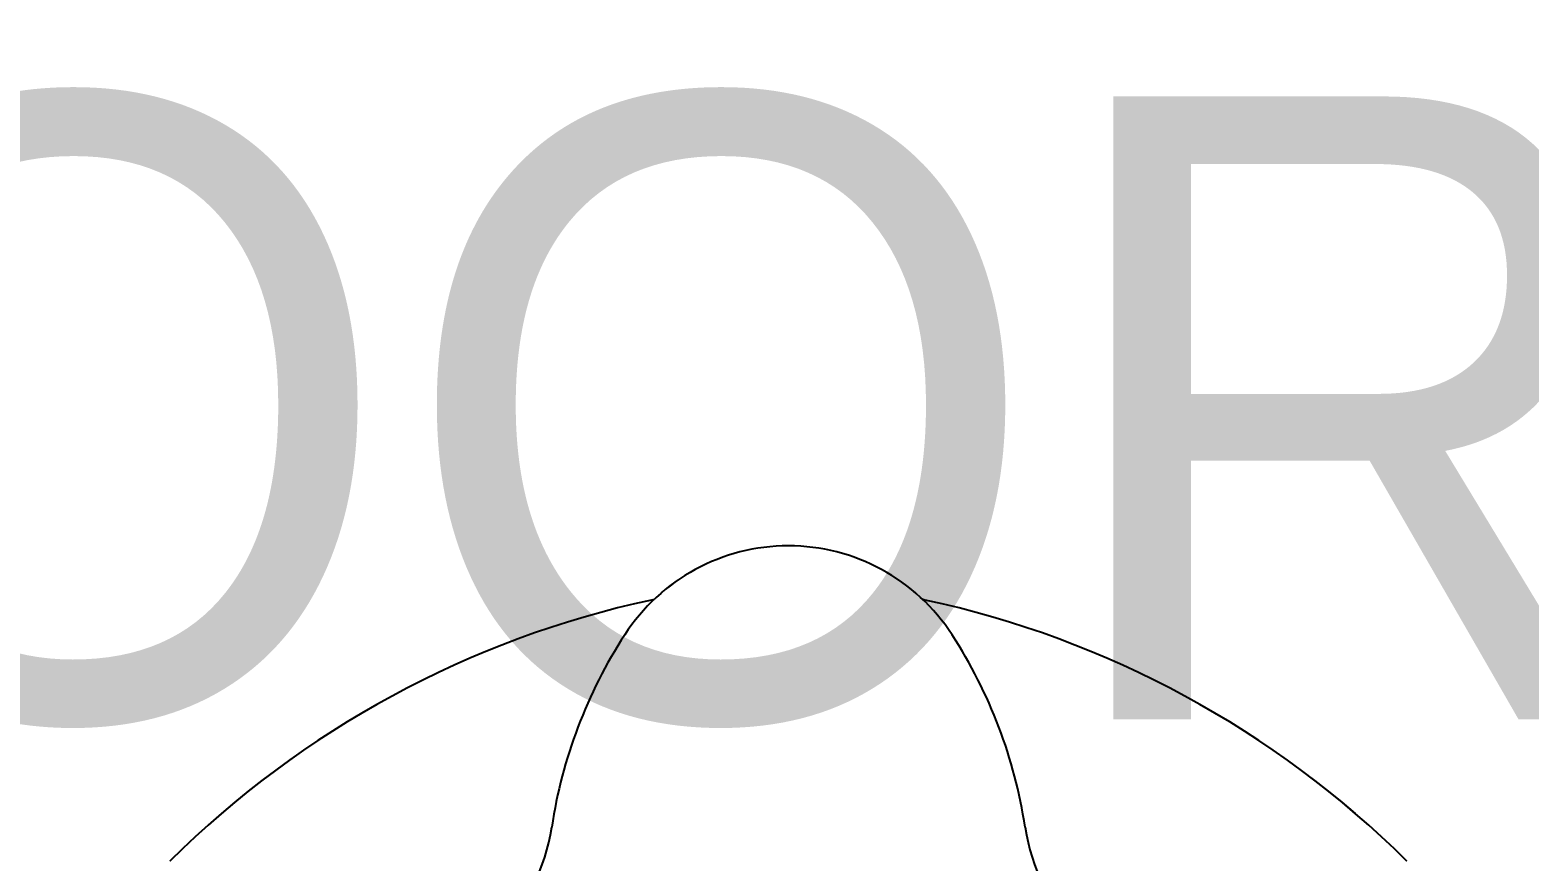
# Model space of a CAD drawing. Header units: millimetres. Extents: x 2148 to 2681, y 758 to 986.
# Drawn here: x 2391.623 to 2392.237, y 875.55 to 875.89 of the extents above; entities that cross this region are included whole.
import ezdxf

# ---------------------------------------------------------------- set-up
doc = ezdxf.new("R2010")
doc.units = ezdxf.units.MM
doc.layers.add('0.1', color=193, linetype='Continuous')
doc.layers.add('0.4', color=121, linetype='Continuous')
doc.styles.add('MMTX$0$ESMX$0$X-OPTA1D', font='x-opta1d')

msp = doc.modelspace()

# ---------------------------------------------------------------- linework, layer by layer
at = {"layer": '0.1'}
for centre, radius, start, end in [((2391.9337851, 875.5988016, 0), 0.0799998, 32.9579081, 147.0420919), ((2391.9337851, 875.5988016, 0), 0.0799998, 32.9579081, 147.0420919), ((2391.9337851, 875.5988016, 0), 0.0799998, 32.9579081, 147.0420919), ((2391.9337851, 875.5988016, 0), 0.0799998, 32.9579081, 147.0420919), ((2391.9337851, 875.5988016, 0), 0.0799998, 32.9579081, 147.0420919), ((2391.9337851, 875.5988016, 0), 0.0799998, 32.9579081, 147.0420919), ((2391.9337851, 875.5988016, 0), 0.0799998, 32.9579081, 147.0420919), ((2391.9337851, 875.5988016, 0), 0.0799998, 32.9579081, 147.0420919), ((2391.9337851, 875.5988016, 0), 0.0799998, 32.9579081, 147.0420919), ((2391.9337851, 875.5988016, 0), 0.0799998, 32.9579081, 147.0420919), ((2391.9618318, 875.265534, 0), 0.399999, 102.1429334, 134.7601461), ((2391.9618318, 875.265534, 0), 0.399999, 102.1429334, 134.7601461), ((2391.9618318, 875.265534, 0), 0.399999, 102.1429334, 134.7601461), ((2391.9618318, 875.265534, 0), 0.399999, 102.1429334, 134.7601461), ((2391.9618318, 875.265534, 0), 0.399999, 102.1429334, 134.7601461), ((2391.9618318, 875.265534, 0), 0.399999, 102.1429334, 134.7601461), ((2391.9618318, 875.265534, 0), 0.399999, 102.1429334, 134.7601461), ((2391.9618318, 875.265534, 0), 0.399999, 102.1429334, 134.7601461), ((2391.9618318, 875.265534, 0), 0.399999, 102.1429334, 134.7601461), ((2391.9618318, 875.265534, 0), 0.399999, 102.1429334, 134.7601461), ((2391.9337851, 875.3958838, 0), 0.266666, 101.9264656, 102.1429334), ((2391.9337851, 875.3958838, 0), 0.266666, 101.9264656, 102.1429334), ((2391.9337851, 875.3958838, 0), 0.266666, 101.9264656, 102.1429334), ((2391.9337851, 875.3958838, 0), 0.266666, 101.9264656, 102.1429334), ((2391.9337851, 875.3958838, 0), 0.266666, 101.9264656, 102.1429334), ((2391.9337851, 875.3958838, 0), 0.266666, 101.9264656, 102.1429334), ((2391.9337851, 875.3958838, 0), 0.266666, 101.9264656, 102.1429334), ((2391.9337851, 875.3958838, 0), 0.266666, 101.9264656, 102.1429334), ((2391.9337851, 875.3958838, 0), 0.266666, 101.9264656, 102.1429334), ((2391.9337851, 875.3958838, 0), 0.266666, 101.9264656, 102.1429334), ((2391.9337851, 875.3958838, 0), 0.266666, 77.8570666, 78.0735344), ((2391.9337851, 875.3958838, 0), 0.266666, 77.8570666, 78.0735344), ((2391.9337851, 875.3958838, 0), 0.266666, 77.8570666, 78.0735344), ((2391.9337851, 875.3958838, 0), 0.266666, 77.8570666, 78.0735344), ((2391.9337851, 875.3958838, 0), 0.266666, 77.8570666, 78.0735344), ((2391.9337851, 875.3958838, 0), 0.266666, 77.8570666, 78.0735344), ((2391.9337851, 875.3958838, 0), 0.266666, 77.8570666, 78.0735344), ((2391.9337851, 875.3958838, 0), 0.266666, 77.8570666, 78.0735344), ((2391.9337851, 875.3958838, 0), 0.266666, 77.8570666, 78.0735344), ((2391.9337851, 875.3958838, 0), 0.266666, 77.8570666, 78.0735344), ((2391.9057383, 875.265534, 0), 0.399999, 45.2398539, 77.8570666), ((2391.9057383, 875.265534, 0), 0.399999, 45.2398539, 77.8570666), ((2391.9057383, 875.265534, 0), 0.399999, 45.2398539, 77.8570666), ((2391.9057383, 875.265534, 0), 0.399999, 45.2398539, 77.8570666), ((2391.9057383, 875.265534, 0), 0.399999, 45.2398539, 77.8570666), ((2391.9057383, 875.265534, 0), 0.399999, 45.2398539, 77.8570666), ((2391.9057383, 875.265534, 0), 0.399999, 45.2398539, 77.8570666), ((2391.9057383, 875.265534, 0), 0.399999, 45.2398539, 77.8570666), ((2391.9057383, 875.265534, 0), 0.399999, 45.2398539, 77.8570666), ((2391.9057383, 875.265534, 0), 0.399999, 45.2398539, 77.8570666), ((2392.0344733, 875.533519, 0), 0.1999995, 147.0420919, 171.3901036), ((2392.0344733, 875.533519, 0), 0.1999995, 147.0420919, 171.3901036), ((2392.0344733, 875.533519, 0), 0.1999995, 147.0420919, 171.3901036), ((2392.0344733, 875.533519, 0), 0.1999995, 147.0420919, 171.3901036), ((2392.0344733, 875.533519, 0), 0.1999995, 147.0420919, 171.3901036), ((2392.0344733, 875.533519, 0), 0.1999995, 147.0420919, 171.3901036), ((2392.0344733, 875.533519, 0), 0.1999995, 147.0420919, 171.3901036), ((2392.0344733, 875.533519, 0), 0.1999995, 147.0420919, 171.3901036), ((2392.0344733, 875.533519, 0), 0.1999995, 147.0420919, 171.3901036), ((2392.0344733, 875.533519, 0), 0.1999995, 147.0420919, 171.3901036), ((2391.8330969, 875.533519, 0), 0.1999995, 8.6098964, 32.9579081), ((2391.8330969, 875.533519, 0), 0.1999995, 8.6098964, 32.9579081), ((2391.8330969, 875.533519, 0), 0.1999995, 8.6098964, 32.9579081), ((2391.8330969, 875.533519, 0), 0.1999995, 8.6098964, 32.9579081), ((2391.8330969, 875.533519, 0), 0.1999995, 8.6098964, 32.9579081), ((2391.8330969, 875.533519, 0), 0.1999995, 8.6098964, 32.9579081), ((2391.8330969, 875.533519, 0), 0.1999995, 8.6098964, 32.9579081), ((2391.8330969, 875.533519, 0), 0.1999995, 8.6098964, 32.9579081), ((2391.8330969, 875.533519, 0), 0.1999995, 8.6098964, 32.9579081), ((2391.8330969, 875.533519, 0), 0.1999995, 8.6098964, 32.9579081), ((2391.7576294, 875.5754366, 0), 0.0799998, 280.292817, 351.3901036), ((2391.7576294, 875.5754366, 0), 0.0799998, 280.292817, 351.3901036), ((2391.7576294, 875.5754366, 0), 0.0799998, 280.292817, 351.3901036), ((2391.7576294, 875.5754366, 0), 0.0799998, 280.292817, 351.3901036), ((2391.7576294, 875.5754366, 0), 0.0799998, 280.292817, 351.3901036), ((2391.7576294, 875.5754366, 0), 0.0799998, 280.292817, 351.3901036), ((2391.7576294, 875.5754366, 0), 0.0799998, 280.292817, 351.3901036), ((2391.7576294, 875.5754366, 0), 0.0799998, 280.292817, 351.3901036), ((2391.7576294, 875.5754366, 0), 0.0799998, 280.292817, 351.3901036), ((2391.7576294, 875.5754366, 0), 0.0799998, 280.292817, 351.3901036), ((2392.1099408, 875.5754366, 0), 0.0799998, 188.6098964, 259.707183), ((2392.1099408, 875.5754366, 0), 0.0799998, 188.6098964, 259.707183), ((2392.1099408, 875.5754366, 0), 0.0799998, 188.6098964, 259.707183), ((2392.1099408, 875.5754366, 0), 0.0799998, 188.6098964, 259.707183), ((2392.1099408, 875.5754366, 0), 0.0799998, 188.6098964, 259.707183), ((2392.1099408, 875.5754366, 0), 0.0799998, 188.6098964, 259.707183), ((2392.1099408, 875.5754366, 0), 0.0799998, 188.6098964, 259.707183), ((2392.1099408, 875.5754366, 0), 0.0799998, 188.6098964, 259.707183), ((2392.1099408, 875.5754366, 0), 0.0799998, 188.6098964, 259.707183), ((2392.1099408, 875.5754366, 0), 0.0799998, 188.6098964, 259.707183)]:
    msp.add_arc(centre, radius, start, end, dxfattribs=at)
at = {"layer": '0.4', "color": 193, "lineweight": 0, "ltscale": 0.5}
for centre, radius, start, end in [((2391.9337851, 875.5988016, 0), 0.0799998, 46.4614206, 133.5385794), ((2391.9337851, 875.5988016, 0), 0.0799998, 46.4614206, 133.5385794), ((2391.9337851, 875.5988016, 0), 0.0799998, 46.4614206, 133.5385794), ((2391.9337851, 875.5988016, 0), 0.0799998, 46.4614206, 133.5385794), ((2391.9337851, 875.5988016, 0), 0.0799998, 46.4614206, 133.5385794), ((2391.9337851, 875.5988016, 0), 0.0799998, 46.4614206, 133.5385794), ((2391.9337851, 875.5988016, 0), 0.0799998, 46.4614206, 133.5385794), ((2391.9337851, 875.5988016, 0), 0.0799998, 46.4614206, 133.5385794), ((2391.9337851, 875.5988016, 0), 0.0799998, 46.4614206, 133.5385794), ((2391.9337851, 875.5988016, 0), 0.0799998, 46.4614206, 133.5385794), ((2391.9618318, 875.265534, 0), 0.399999, 101.9984735, 134.7601461), ((2391.9618318, 875.265534, 0), 0.399999, 101.9984735, 134.7601461), ((2391.9618318, 875.265534, 0), 0.399999, 101.9984735, 134.7601461), ((2391.9618318, 875.265534, 0), 0.399999, 101.9984735, 134.7601461), ((2391.9618318, 875.265534, 0), 0.399999, 101.9984735, 134.7601461), ((2391.9618318, 875.265534, 0), 0.399999, 101.9984735, 134.7601461), ((2391.9618318, 875.265534, 0), 0.399999, 101.9984735, 134.7601461), ((2391.9618318, 875.265534, 0), 0.399999, 101.9984735, 134.7601461), ((2391.9618318, 875.265534, 0), 0.399999, 101.9984735, 134.7601461), ((2391.9618318, 875.265534, 0), 0.399999, 101.9984735, 134.7601461), ((2391.9057383, 875.265534, 0), 0.399999, 45.2398539, 78.0015265), ((2391.9057383, 875.265534, 0), 0.399999, 45.2398539, 78.0015265), ((2391.9057383, 875.265534, 0), 0.399999, 45.2398539, 78.0015265), ((2391.9057383, 875.265534, 0), 0.399999, 45.2398539, 78.0015265), ((2391.9057383, 875.265534, 0), 0.399999, 45.2398539, 78.0015265), ((2391.9057383, 875.265534, 0), 0.399999, 45.2398539, 78.0015265), ((2391.9057383, 875.265534, 0), 0.399999, 45.2398539, 78.0015265), ((2391.9057383, 875.265534, 0), 0.399999, 45.2398539, 78.0015265), ((2391.9057383, 875.265534, 0), 0.399999, 45.2398539, 78.0015265), ((2391.9057383, 875.265534, 0), 0.399999, 45.2398539, 78.0015265)]:
    msp.add_arc(centre, radius, start, end, dxfattribs=at)

# ---------------------------------------------------------------- texts
at = {"color": 2, "insert": (2391.0144672, 875.9464268, 0), "char_height": 0.25536, "width": 11.644719696, "attachment_point": 4, "style": 'MMTX$0$ESMX$0$X-OPTA1D'}
msp.add_mtext('0.60 M. X 0.60 M.\\P FLOOR TILES', dxfattribs=at)
msp.add_mtext('0.60 M. X 0.60 M.\\P FLOOR TILES', dxfattribs=at)

doc.saveas('drawing.dxf')
